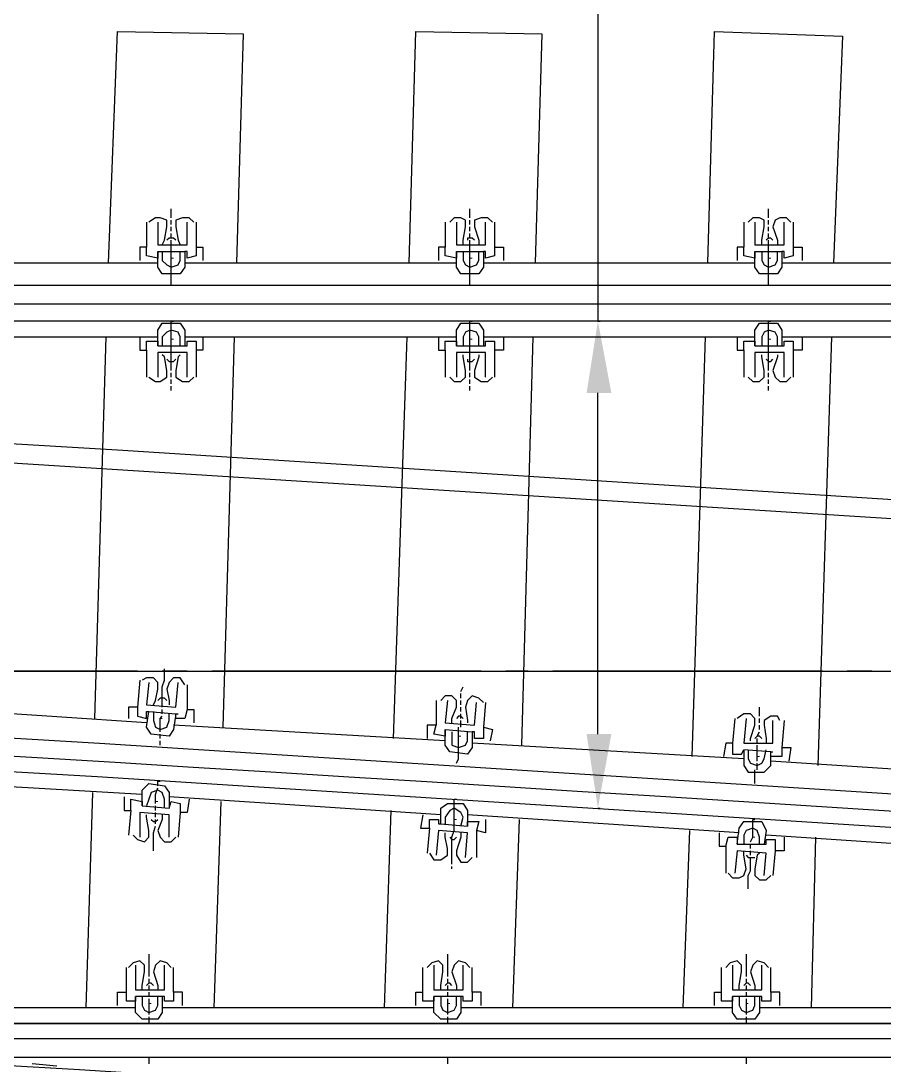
# Model space of a CAD drawing. Header units: millimetres. Extents: x -45 to 90, y -17 to 16.
# Drawn here: x 29.604 to 31.367, y -0.805 to 1.328 of the extents above; entities that cross this region are included whole.
import ezdxf

# ---------------------------------------------------------------- set-up
doc = ezdxf.new("R2010")
doc.units = ezdxf.units.MM
doc.layers.add('PDF_Geometry', color=7, linetype='Continuous')
doc.layers.add('PDF_Solid Fills', color=7, linetype='Continuous')

msp = doc.modelspace()

# ---------------------------------------------------------------- linework, layer by layer
at = {"color": 2}
for p, q in [((0, 0.75), (53.4325, 0.75)), ((0, 0), (53.4325, 0)), ((0, 0), (42.783, 0)), ((0, -0.75), (53.4325, -0.75))]:
    msp.add_line(p, q, dxfattribs=at)
at = {"color": 6}
msp.add_lwpolyline([(29.1661, -1.3506), (29.1986, 0.45), (32.6939, 0.2287), (32.6939, 1.2372), (41.2932, 1.2372), (41.2932, 0), (45.2746, 0), (45.1993, -2.1005), (41.2248, -1.7678), (41.1144, -3.1159), (32.554, -2.4665), (32.6324, -1.35)], close=True, dxfattribs=at)
at = {"color": 2}
for radius in [500.8082, 500.0582, 499.3082]:
    msp.add_arc((-0.8299, -500.0575), radius, 85.235272, 89.904911, dxfattribs=at)
at = {"layer": 'PDF_Geometry', "lineweight": 25}
for points in [[(30.7824, 2.2233), (30.7824, 0.7151), (30.7869, 0.7151)], [(29.783, 0.8343), (29.8014, 1.3065), (30.0581, 1.3019), (30.0443, 0.8343)], [(30.3973, 0.8343), (30.411, 1.3065), (30.6678, 1.3019), (30.654, 0.8343)], [(31.007, 0.8343), (31.0207, 1.3065), (31.282, 1.2973), (31.2637, 0.8343)], [(32.5654, -0.9971), (32.5096, -0.9928), (29.7237, -0.8144), (26.94, -0.6541), (24.1512, -0.5076), (21.3629, -0.3748), (18.0024, -0.2366), (18.0024, 1.0377), (21.4207, 0.8974), (24.2158, 0.7643), (27.011, 0.6174), (29.8016, 0.4522), (32.5756, 0.2745), (32.616, 0.2745)], [(29.9114, 0.926), (29.9114, 0.9352), (29.9114, 0.9399), (29.9114, 0.9443)], [(30.5211, 0.926), (30.5211, 0.9352), (30.5211, 0.9399), (30.5211, 0.9443)], [(31.1308, 0.926), (31.1308, 0.9352), (31.1308, 0.9399), (31.1308, 0.9443)], [(29.893, 0.871), (29.8976, 0.8802), (29.9022, 0.9077), (29.9022, 0.9214), (29.8885, 0.926), (29.8793, 0.926), (29.8655, 0.9168)], [(29.9114, 0.9122), (29.9114, 0.9214)], [(29.9572, 0.9168), (29.9481, 0.926), (29.9343, 0.926), (29.9205, 0.9214), (29.9205, 0.9077), (29.9251, 0.8802), (29.9297, 0.871)], [(30.5073, 0.871), (30.5073, 0.8802), (30.5119, 0.9077), (30.5119, 0.9214), (30.5027, 0.926), (30.489, 0.926), (30.4798, 0.9168)], [(30.5211, 0.9122), (30.5211, 0.9214)], [(30.5669, 0.9168), (30.5577, 0.926), (30.544, 0.926), (30.5302, 0.9214), (30.5302, 0.9077), (30.5394, 0.8802), (30.5394, 0.871)], [(31.117, 0.871), (31.117, 0.8802), (31.1216, 0.9077), (31.1216, 0.9214), (31.1124, 0.926), (31.0987, 0.926), (31.0895, 0.9168)], [(31.1308, 0.9122), (31.1308, 0.9214)], [(31.1766, 0.9168), (31.1674, 0.926), (31.1537, 0.926), (31.1445, 0.9214), (31.1399, 0.9077), (31.1491, 0.8802), (31.1491, 0.871)], [(29.861, 0.9168), (29.861, 0.8664), (29.8472, 0.8664), (29.8472, 0.8389)], [(29.8839, 0.9168), (29.8839, 0.871), (29.9435, 0.871), (29.9435, 0.9168)], [(29.9114, 0.8985), (29.9114, 0.9077)], [(29.9618, 0.9168), (29.9618, 0.8664), (29.9756, 0.8664), (29.9756, 0.8389)], [(30.4706, 0.9168), (30.4706, 0.8664), (30.4569, 0.8664), (30.4569, 0.8389)], [(30.4936, 0.9168), (30.4936, 0.871), (30.5532, 0.871), (30.5532, 0.9168)], [(30.5211, 0.8985), (30.5211, 0.9077)], [(30.5715, 0.9168), (30.5715, 0.8664), (30.5898, 0.8664), (30.5898, 0.8389)], [(31.0803, 0.9168), (31.0803, 0.8664), (31.0666, 0.8664), (31.0666, 0.8389)], [(31.1032, 0.9168), (31.1032, 0.871), (31.1628, 0.871), (31.1628, 0.9168)], [(31.1308, 0.8985), (31.1308, 0.9077)], [(31.1812, 0.9168), (31.1812, 0.8664), (31.1995, 0.8664), (31.1995, 0.8389)], [(29.9205, 0.8802), (29.916, 0.8847), (29.9068, 0.8847), (29.9022, 0.8802)], [(29.9114, 0.8847), (29.9114, 0.8939)], [(29.9114, 0.7885), (29.9114, 0.8022), (29.9114, 0.816), (29.9114, 0.8297), (29.9114, 0.8435), (29.9114, 0.8526), (29.9114, 0.8664), (29.9114, 0.8802)], [(30.5302, 0.8802), (30.5256, 0.8847), (30.5165, 0.8847), (30.5165, 0.8802)], [(30.5211, 0.8847), (30.5211, 0.8939)], [(30.5211, 0.7885), (30.5211, 0.8022), (30.5211, 0.816), (30.5211, 0.8297), (30.5211, 0.8435), (30.5211, 0.8526), (30.5211, 0.8664), (30.5211, 0.8802)], [(31.1399, 0.8802), (31.1353, 0.8847), (31.1308, 0.8847), (31.1262, 0.8802)], [(31.1308, 0.8847), (31.1308, 0.8939)], [(31.1308, 0.7885), (31.1308, 0.8022), (31.1308, 0.816), (31.1308, 0.8297), (31.1308, 0.8435), (31.1308, 0.8526), (31.1308, 0.8664), (31.1308, 0.8802)], [(29.9618, 0.8664), (29.9618, 0.8481), (29.9435, 0.8435), (29.9435, 0.8572), (29.9389, 0.8572), (29.9389, 0.8253), (29.9297, 0.8114), (29.893, 0.8114), (29.8839, 0.8253), (29.8839, 0.8572), (29.8839, 0.8435), (29.861, 0.8481), (29.861, 0.8664)], [(29.8839, 0.8572), (29.9389, 0.8572)], [(29.893, 0.8572), (29.893, 0.8389), (29.9022, 0.8297), (29.9114, 0.8253), (29.9251, 0.8297), (29.9297, 0.8389), (29.9297, 0.8572)], [(30.5715, 0.8664), (30.5715, 0.8481), (30.5532, 0.8435), (30.5532, 0.8572), (30.5486, 0.8572), (30.5486, 0.8253), (30.5394, 0.8114), (30.5027, 0.8114), (30.4936, 0.8253), (30.4936, 0.8572), (30.4936, 0.8435), (30.4706, 0.8481), (30.4706, 0.8664)], [(30.4936, 0.8572), (30.5486, 0.8572)], [(30.5073, 0.8572), (30.5073, 0.8389), (30.5119, 0.8297), (30.5211, 0.8253), (30.5348, 0.8297), (30.5394, 0.8389), (30.5394, 0.8572)], [(31.1812, 0.8664), (31.1812, 0.8481), (31.1628, 0.8435), (31.1628, 0.8572), (31.1583, 0.8572), (31.1583, 0.8253), (31.1491, 0.8114), (31.1124, 0.8114), (31.1032, 0.8253), (31.1032, 0.8572), (31.1032, 0.8435), (31.0803, 0.8481), (31.0803, 0.8664)], [(31.1032, 0.8572), (31.1583, 0.8572)], [(31.117, 0.8572), (31.117, 0.8389), (31.1216, 0.8297), (31.1308, 0.8253), (31.1445, 0.8297), (31.1491, 0.8389), (31.1491, 0.8572)], [(29.3292, 0.8343), (29.8839, 0.8343)], [(29.9389, 0.8343), (30.4936, 0.8343)], [(30.5486, 0.8343), (31.1032, 0.8343)], [(31.1583, 0.8343), (31.7129, 0.8343)], [(32.5931, 0.7151), (18.6069, 0.7151), (18.6069, 0.7885), (32.5931, 0.7885), (32.6527, 0.7885), (32.7123, 0.7885), (40.7849, 0.7885), (41.9722, 0.7885)], [(32.7123, 0.7151), (32.6527, 0.7151), (32.5931, 0.7151), (19.0745, 0.7151), (18.1394, 0.7151), (17.1859, 0.7151), (17.1859, 0.6968), (17.1721, 0.6968), (17.1492, 0.6876), (17.14, 0.6693), (17.1492, 0.6464), (17.1675, 0.6372)], [(29.861, 0.6555), (29.861, 0.6739), (29.8839, 0.6739), (29.8839, 0.6647), (29.8839, 0.6968), (29.893, 0.7107), (29.9297, 0.7107), (29.9389, 0.6968), (29.9389, 0.6647)], [(29.9114, 0.6143), (29.9114, 0.6234), (29.9114, 0.628), (29.9114, 0.6372), (29.9114, 0.6418), (29.9114, 0.6509), (29.9114, 0.6555), (29.9114, 0.6647), (29.9114, 0.6693), (29.9114, 0.6784), (29.9114, 0.6876), (29.9114, 0.6922), (29.9114, 0.7014), (29.9114, 0.706), (29.9114, 0.7151), (29.916, 0.7151)], [(30.4706, 0.6555), (30.4706, 0.6739), (30.4936, 0.6739), (30.4936, 0.6647), (30.4936, 0.6968), (30.5027, 0.7107), (30.5394, 0.7107), (30.5486, 0.6968), (30.5486, 0.6647)], [(30.5211, 0.6143), (30.5211, 0.6234), (30.5211, 0.628), (30.5211, 0.6372), (30.5211, 0.6418), (30.5211, 0.6509), (30.5211, 0.6555), (30.5211, 0.6647), (30.5211, 0.6693), (30.5211, 0.6784), (30.5211, 0.6876), (30.5211, 0.6922), (30.5211, 0.7014), (30.5211, 0.706), (30.5211, 0.7151), (30.5256, 0.7151)], [(31.0803, 0.6555), (31.0803, 0.6739), (31.1032, 0.6739), (31.1032, 0.6647), (31.1032, 0.6968), (31.1124, 0.7107), (31.1491, 0.7107), (31.1583, 0.6968), (31.1583, 0.6647)], [(31.1308, 0.6143), (31.1308, 0.6234), (31.1308, 0.628), (31.1308, 0.6372), (31.1308, 0.6418), (31.1308, 0.6509), (31.1308, 0.6555), (31.1308, 0.6647), (31.1308, 0.6693), (31.1308, 0.6784), (31.1308, 0.6876), (31.1308, 0.6922), (31.1308, 0.7014), (31.1308, 0.706), (31.1308, 0.7151), (31.1353, 0.7151)], [(29.3292, 0.683), (29.8839, 0.683)], [(29.7555, -0.0963), (29.7784, 0.683)], [(29.8472, 0.683), (29.8472, 0.6555), (29.861, 0.6555), (29.861, 0.6005)], [(29.9297, 0.6647), (29.9297, 0.683), (29.9251, 0.6922), (29.9114, 0.6968), (29.9022, 0.6922), (29.893, 0.683), (29.893, 0.6647)], [(29.9389, 0.683), (30.4936, 0.683)], [(29.9756, 0.683), (29.9756, 0.6555), (29.9618, 0.6555), (29.9618, 0.6005)], [(30.0397, 0.683), (30.0168, -0.1146)], [(30.3652, -0.1375), (30.3927, 0.683)], [(30.4569, 0.683), (30.4569, 0.6555), (30.4706, 0.6555), (30.4706, 0.6005)], [(30.5394, 0.6647), (30.5394, 0.683), (30.5348, 0.6922), (30.5211, 0.6968), (30.5119, 0.6922), (30.5073, 0.683), (30.5073, 0.6647)], [(30.5486, 0.683), (31.1032, 0.683)], [(30.5898, 0.683), (30.5898, 0.6555), (30.5715, 0.6555), (30.5715, 0.6005)], [(30.6494, 0.683), (30.6265, -0.1513)], [(30.9749, -0.1742), (31.0024, 0.683)], [(31.0666, 0.683), (31.0666, 0.6555), (31.0803, 0.6555), (31.0803, 0.6005)], [(31.1491, 0.6647), (31.1491, 0.683), (31.1445, 0.6922), (31.1308, 0.6968), (31.1216, 0.6922), (31.117, 0.683), (31.117, 0.6647)], [(31.1583, 0.683), (31.7129, 0.683)], [(31.1995, 0.683), (31.1995, 0.6555), (31.1812, 0.6555), (31.1812, 0.6005)], [(31.2591, 0.683), (31.2316, -0.1925)], [(29.8839, 0.6647), (29.9389, 0.6647), (29.9435, 0.6647), (29.9435, 0.6739), (29.9618, 0.6739), (29.9618, 0.6555)], [(30.4936, 0.6647), (30.5486, 0.6647), (30.5532, 0.6647), (30.5532, 0.6739), (30.5715, 0.6739), (30.5715, 0.6555)], [(31.1032, 0.6647), (31.1583, 0.6647), (31.1628, 0.6647), (31.1628, 0.6739), (31.1812, 0.6739), (31.1812, 0.6555)], [(29.8655, 0.6005), (29.8793, 0.5914), (29.8885, 0.5914), (29.9022, 0.6005), (29.9022, 0.6143), (29.8976, 0.6418), (29.893, 0.6464)], [(29.9435, 0.6005), (29.9435, 0.6509), (29.8839, 0.6509), (29.8839, 0.6005)], [(29.9297, 0.6464), (29.9251, 0.6418), (29.9205, 0.6143), (29.9205, 0.6005), (29.9343, 0.5914), (29.9481, 0.5914), (29.9572, 0.6005)], [(30.4798, 0.6005), (30.489, 0.5914), (30.5027, 0.5914), (30.5119, 0.6005), (30.5119, 0.6143), (30.5073, 0.6418), (30.5073, 0.6464)], [(30.5532, 0.6005), (30.5532, 0.6509), (30.4936, 0.6509), (30.4936, 0.6005)], [(30.5394, 0.6464), (30.5394, 0.6418), (30.5302, 0.6143), (30.5302, 0.6005), (30.544, 0.5914), (30.5577, 0.5914), (30.5669, 0.6005)], [(31.0895, 0.6005), (31.0987, 0.5914), (31.1124, 0.5914), (31.1216, 0.6005), (31.1216, 0.6143), (31.117, 0.6418), (31.117, 0.6464)], [(31.1628, 0.6005), (31.1628, 0.6509), (31.1032, 0.6509), (31.1032, 0.6005)], [(31.1491, 0.6464), (31.1491, 0.6418), (31.1399, 0.6143), (31.1445, 0.6005), (31.1537, 0.5914), (31.1674, 0.5914), (31.1766, 0.6005)], [(29.9022, 0.6372), (29.9068, 0.6326), (29.916, 0.6326), (29.9205, 0.6372)], [(30.5165, 0.6372), (30.5165, 0.6326), (30.5256, 0.6326), (30.5302, 0.6372)], [(31.1262, 0.6372), (31.1308, 0.6326), (31.1353, 0.6326), (31.1399, 0.6372)], [(29.9114, 0.6005), (29.9114, 0.6097)], [(30.5211, 0.6005), (30.5211, 0.6097)], [(31.1308, 0.6005), (31.1308, 0.6097)], [(29.9114, 0.5868), (29.9114, 0.5961)], [(29.9114, 0.573), (29.9114, 0.5822)], [(30.5211, 0.5868), (30.5211, 0.5961)], [(30.5211, 0.573), (30.5211, 0.5822)], [(31.1308, 0.5868), (31.1308, 0.5961)], [(31.1308, 0.573), (31.1308, 0.5822)], [(30.7824, -0.1284), (30.7824, 0.5684)], [(32.6114, -0.3988), (32.5518, -0.3942), (29.7601, -0.2155), (26.973, -0.055), (24.1812, 0.0917), (21.3895, 0.2246), (18.6024, 0.3392), (18.6024, 0.4126), (21.3941, 0.298), (24.1858, 0.165), (26.9775, 0.0183), (29.7647, -0.1467), (32.5564, -0.3255), (32.616, -0.3255)], [(29.8426, 0), (29.2925, 0)], [(29.893, -0.0733), (29.893, -0.0596), (29.893, -0.0458), (29.893, -0.0321), (29.8976, -0.0183), (29.8976, -0.0046), (29.8976, 0.0046)], [(29.9435, 0), (29.893, 0)], [(30.544, 0), (29.9939, 0)], [(30.6403, 0), (30.5944, 0)], [(31.2408, 0), (30.6907, 0)], [(31.3416, 0), (31.2912, 0)], [(29.8472, -0.0183), (29.8426, -0.0733), (29.8243, -0.0733), (29.8243, -0.0963)], [(29.8747, -0.0688), (29.8793, -0.0596), (29.8839, -0.0367), (29.8839, -0.0229), (29.8747, -0.0138), (29.861, -0.0138), (29.8518, -0.0183)], [(29.9389, -0.0275), (29.9297, -0.0138), (29.916, -0.0138), (29.9068, -0.0229), (29.9022, -0.0367), (29.9068, -0.0596), (29.9068, -0.0688)], [(29.8655, -0.0229), (29.861, -0.0688), (29.9205, -0.0733), (29.9251, -0.0229)], [(29.9435, -0.0275), (29.9435, -0.0779), (29.9572, -0.0779), (29.9572, -0.1054)], [(30.5027, -0.0413), (30.5073, -0.0321)], [(29.9022, -0.0596), (29.8976, -0.055), (29.8885, -0.055), (29.8839, -0.0596)], [(30.4523, -0.0596), (30.4523, -0.11), (30.434, -0.11), (30.434, -0.1375)], [(30.4844, -0.1054), (30.4844, -0.0963), (30.4936, -0.0733), (30.4936, -0.0596), (30.4844, -0.0504), (30.4706, -0.0504), (30.4615, -0.0596)], [(30.4752, -0.0596), (30.4706, -0.1054), (30.5302, -0.11), (30.5348, -0.0642)], [(30.5027, -0.055), (30.5027, -0.0458)], [(30.5027, -0.0688), (30.5027, -0.0596)], [(30.5486, -0.0642), (30.5394, -0.055), (30.5256, -0.0504), (30.5165, -0.0596), (30.5119, -0.0733), (30.5165, -0.1009), (30.5165, -0.1054)], [(29.861, -0.1054), (29.3109, -0.0688)], [(29.8426, -0.0733), (29.8426, -0.0915), (29.861, -0.0963), (29.861, -0.0825), (29.8655, -0.0825), (29.9205, -0.0871), (29.916, -0.1192), (29.9068, -0.1329), (29.8701, -0.1284), (29.861, -0.1146), (29.8655, -0.0825)], [(29.8747, -0.0825), (29.8747, -0.1009), (29.8793, -0.1146), (29.8885, -0.1192), (29.9022, -0.1146), (29.9068, -0.1009), (29.9068, -0.0871)], [(29.893, -0.0871), (29.893, -0.0779)], [(29.9435, -0.0779), (29.9389, -0.0963), (29.9205, -0.0963), (29.9205, -0.0871), (29.9251, -0.0871)], [(30.5027, -0.0825), (30.5027, -0.0733)], [(30.5532, -0.0642), (30.5486, -0.1146), (30.5669, -0.1192), (30.5623, -0.1421)], [(31.1124, -0.0915), (31.1124, -0.0825), (31.1124, -0.0779), (31.1124, -0.0733)], [(29.8885, -0.1238), (29.8885, -0.11), (29.8885, -0.0963), (29.893, -0.0915)], [(30.5073, -0.0963), (30.5027, -0.0915), (30.4981, -0.0915), (30.4936, -0.0963)], [(30.5027, -0.0963), (30.5027, -0.0871)], [(30.5027, -0.1146), (30.5027, -0.11), (30.5027, -0.1009)], [(31.062, -0.0963), (31.0574, -0.1467), (31.0437, -0.1467), (31.0391, -0.1742)], [(31.0941, -0.1421), (31.0941, -0.1375), (31.1032, -0.11), (31.1032, -0.0963), (31.0941, -0.0871), (31.0803, -0.0871), (31.0666, -0.0963)], [(31.0849, -0.0963), (31.0803, -0.1467), (31.1399, -0.1467), (31.1399, -0.1009)], [(31.1124, -0.1054), (31.1124, -0.0963)], [(31.1537, -0.1009), (31.1491, -0.0915), (31.1353, -0.0915), (31.1216, -0.1009), (31.1216, -0.11), (31.1262, -0.1375), (31.1262, -0.1467)], [(31.1628, -0.1009), (31.1583, -0.1559), (31.1766, -0.1559), (31.172, -0.1834)], [(30.4706, -0.1421), (29.916, -0.11)], [(30.5486, -0.1146), (30.5486, -0.1375), (30.5302, -0.1375), (30.5302, -0.1238), (30.5256, -0.1238), (30.5256, -0.1559), (30.5165, -0.1696), (30.4798, -0.165), (30.4706, -0.1513), (30.4706, -0.1192), (30.4706, -0.1329), (30.4477, -0.1284), (30.4523, -0.11)], [(30.4706, -0.1192), (30.5256, -0.1238)], [(30.4844, -0.1238), (30.4844, -0.1375), (30.4844, -0.1513), (30.4981, -0.1559), (30.5119, -0.1513), (30.5165, -0.1421), (30.5165, -0.1238)], [(30.4936, -0.1879), (30.4981, -0.1788), (30.4981, -0.1742), (30.4981, -0.165), (30.4981, -0.1604), (30.4981, -0.1513), (30.4981, -0.1467), (30.4981, -0.1329), (30.4981, -0.1284), (30.4981, -0.1238), (30.4981, -0.1146)], [(31.1078, -0.1329), (31.1124, -0.1238)], [(31.1124, -0.1192), (31.1124, -0.11)], [(29.8885, -0.1375), (29.8885, -0.1284)], [(29.8885, -0.1513), (29.8885, -0.1421)], [(31.0803, -0.1788), (30.5256, -0.1467)], [(31.0574, -0.1467), (31.0574, -0.1696), (31.0757, -0.1696), (31.0803, -0.1604), (31.0803, -0.1925), (31.0895, -0.2061), (31.1216, -0.2061), (31.1353, -0.1925), (31.1353, -0.165), (31.0803, -0.1604)], [(31.117, -0.1375), (31.1124, -0.1329), (31.1078, -0.1329), (31.1032, -0.1375)], [(31.1078, -0.1467), (31.1078, -0.1375)], [(31.0895, -0.1604), (31.0895, -0.1788), (31.0941, -0.1879), (31.1078, -0.1925), (31.117, -0.1879), (31.1216, -0.1788), (31.1262, -0.1604)], [(31.1078, -0.1834), (31.1078, -0.1742), (31.1078, -0.165), (31.1078, -0.1513)], [(31.1583, -0.1559), (31.1583, -0.1742), (31.1353, -0.1742), (31.1353, -0.165), (31.1399, -0.165)], [(31.1078, -0.2017), (31.1078, -0.1879)], [(31.6854, -0.22), (31.1353, -0.1834)], [(31.1032, -0.2292), (31.1032, -0.2155), (31.1032, -0.2017)], [(29.8518, -0.2521), (29.3017, -0.22)], [(29.8289, -0.2842), (29.8289, -0.2613), (29.8518, -0.2659), (29.8518, -0.275), (29.8518, -0.243), (29.8655, -0.2292), (29.8976, -0.2338), (29.9068, -0.2475), (29.9068, -0.2796), (29.9114, -0.2659), (29.9297, -0.2705), (29.9297, -0.2888)], [(29.8839, -0.2338), (29.8839, -0.2246), (29.8885, -0.2246)], [(29.7372, -0.6876), (29.7509, -0.2475)], [(29.8976, -0.2796), (29.8976, -0.2613), (29.893, -0.2475), (29.8839, -0.243), (29.8701, -0.2475), (29.8655, -0.2613), (29.861, -0.275)], [(29.8793, -0.2705), (29.8793, -0.2659), (29.8793, -0.2521), (29.8839, -0.2384)], [(29.8151, -0.2567), (29.8151, -0.2842), (29.8289, -0.2842), (29.8243, -0.3346)], [(29.8518, -0.275), (29.9068, -0.2796)], [(29.8793, -0.2842), (29.8793, -0.275)], [(30.4615, -0.2934), (29.9068, -0.2567)], [(29.9481, -0.2613), (29.9435, -0.2888), (29.9297, -0.2888), (29.9251, -0.3392)], [(30.0122, -0.2659), (29.9985, -0.6876)], [(30.4386, -0.3207), (30.4386, -0.3026), (30.4569, -0.3026), (30.4569, -0.3117), (30.4615, -0.3117), (30.4615, -0.2796), (30.4752, -0.2705), (30.5073, -0.2705), (30.5165, -0.2842), (30.5165, -0.3163), (30.5165, -0.3071), (30.5394, -0.3071), (30.5348, -0.3255)], [(30.4844, -0.3942), (30.4844, -0.3805), (30.4844, -0.3667), (30.4844, -0.353), (30.4844, -0.3392), (30.489, -0.3255), (30.489, -0.3117), (30.489, -0.3026), (30.489, -0.2888), (30.489, -0.275), (30.489, -0.2613), (30.4936, -0.2613)], [(29.8334, -0.3346), (29.8426, -0.3438), (29.8564, -0.3484), (29.8655, -0.3392), (29.8655, -0.3255), (29.861, -0.298), (29.861, -0.2934)], [(29.9068, -0.3392), (29.9068, -0.2934), (29.8472, -0.2888), (29.8472, -0.3392)], [(29.8793, -0.298), (29.8793, -0.2888)], [(29.893, -0.2934), (29.893, -0.3026), (29.8839, -0.3255), (29.8885, -0.3392), (29.8976, -0.3484), (29.9114, -0.3484), (29.9205, -0.3392)], [(30.3469, -0.6876), (30.3606, -0.2842)], [(30.4248, -0.2934), (30.4202, -0.3207), (30.4386, -0.3207), (30.434, -0.3713)], [(30.5027, -0.3163), (30.5073, -0.298), (30.5027, -0.2888), (30.489, -0.2796), (30.4798, -0.2842), (30.4706, -0.298), (30.4706, -0.3117)], [(31.0712, -0.3301), (30.5165, -0.2934)], [(30.7824, -0.2796), (30.7869, -0.2796)], [(29.8701, -0.3026), (29.8747, -0.3071), (29.8793, -0.3071), (29.8839, -0.3026)], [(29.8747, -0.3667), (29.8747, -0.3576), (29.8747, -0.3438), (29.8747, -0.3301), (29.8793, -0.3163)], [(29.8793, -0.3117), (29.8793, -0.3026)], [(30.4615, -0.3117), (30.5165, -0.3163)], [(30.5532, -0.3026), (30.5532, -0.3301), (30.5348, -0.3255), (30.5348, -0.3805)], [(30.6219, -0.3026), (30.6082, -0.6876)], [(31.0437, -0.3576), (31.0482, -0.3392), (31.0666, -0.3392), (31.0666, -0.353), (31.0712, -0.3207), (31.0803, -0.3071), (31.117, -0.3071), (31.1262, -0.3255), (31.1216, -0.353)], [(31.0941, -0.3484), (31.0987, -0.3392), (31.0987, -0.3301), (31.0987, -0.3255), (31.0987, -0.3163), (31.0987, -0.3117), (31.0987, -0.3026), (31.1032, -0.3026)], [(30.4386, -0.3713), (30.4477, -0.3851), (30.4615, -0.3851), (30.4752, -0.3759), (30.4752, -0.3621), (30.4706, -0.3392), (30.4706, -0.3301)], [(30.5119, -0.3805), (30.5165, -0.3301), (30.4569, -0.3255), (30.4523, -0.3759)], [(30.4798, -0.3392), (30.4844, -0.3438), (30.489, -0.3438), (30.4936, -0.3392)], [(30.5027, -0.3301), (30.5027, -0.3392), (30.4936, -0.3667), (30.4936, -0.3759), (30.5027, -0.3897), (30.5165, -0.3897), (30.5256, -0.3805)], [(30.9566, -0.6876), (30.9703, -0.3255)], [(31.0299, -0.3301), (31.0299, -0.3576), (31.0437, -0.3576), (31.0437, -0.4126)], [(31.1124, -0.353), (31.1124, -0.3392), (31.1078, -0.3255), (31.0987, -0.3207), (31.0849, -0.3255), (31.0803, -0.3346), (31.0803, -0.353)], [(31.6763, -0.3713), (31.1262, -0.3346)], [(31.1628, -0.3392), (31.1628, -0.3667), (31.1445, -0.3667), (31.1399, -0.4172)], [(31.227, -0.3392), (31.2179, -0.6876)], [(31.0666, -0.353), (31.1216, -0.353), (31.1262, -0.353), (31.1262, -0.3438), (31.1445, -0.3438), (31.1445, -0.3667)], [(31.0941, -0.3621), (31.0941, -0.353)], [(31.0482, -0.4126), (31.0574, -0.4217), (31.0712, -0.4217), (31.0803, -0.4172), (31.0849, -0.4034), (31.0803, -0.3759), (31.0803, -0.3667)], [(31.1216, -0.4172), (31.1262, -0.3713), (31.0666, -0.3667), (31.062, -0.4126)], [(31.0849, -0.3759), (31.0895, -0.3805), (31.0987, -0.3805), (31.1032, -0.3805)], [(31.0895, -0.4447), (31.0895, -0.4353), (31.0895, -0.4309), (31.0895, -0.4217), (31.0895, -0.4172), (31.0941, -0.408), (31.0941, -0.4034), (31.0941, -0.3942), (31.0941, -0.3897), (31.0941, -0.3805)], [(31.0941, -0.3759), (31.0941, -0.3667)], [(31.1124, -0.3713), (31.1078, -0.3759), (31.1032, -0.4034), (31.1032, -0.4172), (31.1124, -0.4263), (31.1262, -0.4263), (31.1353, -0.4172)], [(32.671, -0.4034), (32.616, -0.3988), (32.6114, -0.3988), (32.5977, -0.7197), (32.5427, -0.7197), (18.6069, -0.7197), (18.6069, -0.7885), (32.5427, -0.7885), (32.5977, -0.7885)], [(30.4844, -0.4034), (30.4844, -0.3988)], [(29.8518, -0.6509), (29.8518, -0.6418), (29.8564, -0.6143), (29.8564, -0.6005), (29.8472, -0.5914), (29.8334, -0.5959), (29.8243, -0.6051)], [(29.8655, -0.5776), (29.8655, -0.5822), (29.8655, -0.5868), (29.8655, -0.5959), (29.8655, -0.6005), (29.8655, -0.6097), (29.8655, -0.6143), (29.8655, -0.6234)], [(29.9114, -0.6051), (29.9022, -0.5959), (29.8885, -0.5914), (29.8793, -0.6005), (29.8747, -0.6143), (29.8839, -0.6418), (29.8839, -0.6509)], [(30.4615, -0.6509), (30.4615, -0.6418), (30.4661, -0.6143), (30.4661, -0.6005), (30.4569, -0.5914), (30.4431, -0.5959), (30.434, -0.6051)], [(30.4752, -0.5776), (30.4752, -0.5822), (30.4752, -0.5868), (30.4752, -0.5959), (30.4752, -0.6005), (30.4752, -0.6097), (30.4752, -0.6143), (30.4752, -0.6234)], [(30.5211, -0.6051), (30.5119, -0.5959), (30.4981, -0.5914), (30.489, -0.6005), (30.4844, -0.6143), (30.4936, -0.6418), (30.4936, -0.6509)], [(31.0712, -0.6509), (31.0712, -0.6418), (31.0757, -0.6143), (31.0757, -0.6005), (31.0666, -0.5914), (31.0528, -0.5959), (31.0437, -0.6051)], [(31.0849, -0.5776), (31.0849, -0.5822), (31.0849, -0.5868), (31.0849, -0.5959), (31.0849, -0.6005), (31.0849, -0.6097), (31.0849, -0.6143), (31.0849, -0.6234)], [(31.1308, -0.6051), (31.1216, -0.5959), (31.1078, -0.5914), (31.0987, -0.6005), (31.0941, -0.6143), (31.1032, -0.6418), (31.1032, -0.6509)], [(29.8014, -0.683), (29.8014, -0.6555), (29.8197, -0.6555), (29.8197, -0.6051)], [(29.838, -0.6005), (29.838, -0.6509), (29.8976, -0.6509), (29.8976, -0.6005)], [(29.9343, -0.683), (29.9343, -0.6555), (29.916, -0.6555), (29.916, -0.6051)], [(30.411, -0.683), (30.411, -0.6555), (30.4248, -0.6555), (30.4248, -0.6051)], [(30.4477, -0.6005), (30.4477, -0.6509), (30.5073, -0.6509), (30.5073, -0.6005)], [(30.544, -0.683), (30.544, -0.6555), (30.5256, -0.6555), (30.5256, -0.6051)], [(31.0207, -0.683), (31.0207, -0.6555), (31.0345, -0.6555), (31.0345, -0.6051)], [(31.0574, -0.6005), (31.0574, -0.6509), (31.117, -0.6509), (31.117, -0.6005)], [(31.1537, -0.683), (31.1537, -0.6555), (31.1353, -0.6555), (31.1353, -0.6051)], [(29.8747, -0.6418), (29.8701, -0.6372), (29.8655, -0.6372), (29.861, -0.6418)], [(29.8655, -0.628), (29.8655, -0.6372)], [(30.4844, -0.6418), (30.4798, -0.6372), (30.4752, -0.6372), (30.4706, -0.6418)], [(30.4752, -0.628), (30.4752, -0.6372)], [(31.0941, -0.6418), (31.0895, -0.6372), (31.0849, -0.6372), (31.0803, -0.6418)], [(31.0849, -0.628), (31.0849, -0.6372)], [(29.916, -0.6555), (29.916, -0.6739), (29.8976, -0.6739), (29.8976, -0.6645), (29.893, -0.6645), (29.893, -0.6968), (29.8839, -0.7105), (29.8518, -0.7105), (29.838, -0.6968), (29.838, -0.6645), (29.838, -0.6739), (29.8197, -0.6739), (29.8197, -0.6555)], [(29.8655, -0.6418), (29.8655, -0.6509)], [(29.8655, -0.6555), (29.8655, -0.6645)], [(30.5256, -0.6555), (30.5256, -0.6739), (30.5073, -0.6739), (30.5073, -0.6645), (30.5027, -0.6645), (30.5027, -0.6968), (30.4936, -0.7105), (30.4615, -0.7105), (30.4477, -0.6968), (30.4477, -0.6645), (30.4477, -0.6739), (30.4248, -0.6739), (30.4248, -0.6555)], [(30.4752, -0.6418), (30.4752, -0.6509)], [(30.4752, -0.6555), (30.4752, -0.6645)], [(31.1353, -0.6555), (31.1353, -0.6739), (31.117, -0.6739), (31.117, -0.6645), (31.1124, -0.6645), (31.1124, -0.6968), (31.1032, -0.7105), (31.0666, -0.7105), (31.0574, -0.6968), (31.0574, -0.6645), (31.0574, -0.6739), (31.0345, -0.6739), (31.0345, -0.6555)], [(31.0849, -0.6418), (31.0849, -0.6509)], [(31.0849, -0.6555), (31.0849, -0.6645)], [(29.893, -0.6645), (29.838, -0.6645)], [(29.8518, -0.6645), (29.8518, -0.683), (29.8564, -0.6922), (29.8655, -0.6968), (29.8793, -0.6922), (29.8839, -0.683), (29.8839, -0.6645)], [(29.8655, -0.6693), (29.8655, -0.6784), (29.8655, -0.6876), (29.8655, -0.6922), (29.8655, -0.7014)], [(30.5027, -0.6645), (30.4477, -0.6645)], [(30.4615, -0.6645), (30.4615, -0.683), (30.4661, -0.6922), (30.4752, -0.6968), (30.489, -0.6922), (30.4936, -0.683), (30.4936, -0.6645)], [(30.4752, -0.6693), (30.4752, -0.6784), (30.4752, -0.6876), (30.4752, -0.6922), (30.4752, -0.7014)], [(31.1124, -0.6645), (31.0574, -0.6645)], [(31.0712, -0.6645), (31.0712, -0.683), (31.0757, -0.6922), (31.0849, -0.6968), (31.0987, -0.6922), (31.1032, -0.683), (31.1032, -0.6645)], [(31.0849, -0.6693), (31.0849, -0.6784), (31.0849, -0.6876), (31.0849, -0.6922), (31.0849, -0.7014)], [(29.838, -0.6876), (29.2879, -0.6876)], [(30.4477, -0.6876), (29.893, -0.6876)], [(31.0574, -0.6876), (30.5027, -0.6876)], [(31.6671, -0.6876), (31.1124, -0.6876)], [(19.0699, -0.7197), (32.5427, -0.7197), (32.5977, -0.7197), (32.6023, -0.7197)], [(29.8655, -0.706), (29.8655, -0.7197)], [(30.4752, -0.706), (30.4752, -0.7197)], [(31.0849, -0.706), (31.0849, -0.7197)], [(29.8655, -0.7885), (29.8655, -0.8022)], [(30.4752, -0.7885), (30.4752, -0.8022)], [(31.0849, -0.7885), (31.0849, -0.8022)], [(29.6776, -0.8068), (29.6272, -0.8022)]]:
    msp.add_lwpolyline(points, dxfattribs=at)
at = {"layer": 'PDF_Geometry', "lineweight": 9}
for points in [[(29.9114, 0.8435), (29.916, 0.8435)], [(30.5211, 0.8435), (30.5256, 0.8435)], [(31.1308, 0.8435), (31.1353, 0.8435)], [(29.9114, 0.7151), (29.916, 0.7151)], [(30.5211, 0.7151), (30.5256, 0.7151)], [(31.1308, 0.7151), (31.1353, 0.7151)], [(29.9114, 0.6784), (29.916, 0.6784)], [(30.5211, 0.6784), (30.5256, 0.6784)], [(31.1308, 0.6784), (31.1353, 0.6784)], [(29.8885, -0.0963), (29.893, -0.0963)], [(30.4981, -0.1329), (30.5027, -0.1329)], [(31.1078, -0.1742), (31.1124, -0.1742)], [(29.8839, -0.2246), (29.8885, -0.2246)], [(29.8793, -0.2659), (29.8839, -0.2659)], [(30.489, -0.2613), (30.4936, -0.2613)], [(30.489, -0.3026), (30.4936, -0.3026)], [(31.0987, -0.3026), (31.1032, -0.3026)], [(31.0987, -0.3392), (31.1032, -0.3392)], [(29.8655, -0.6784), (29.8701, -0.6784)], [(30.4752, -0.6784), (30.4798, -0.6784)], [(31.0849, -0.6784), (31.0895, -0.6784)], [(29.8655, -0.7197), (29.8701, -0.7197)], [(30.4752, -0.7197), (30.4798, -0.7197)], [(31.0849, -0.7197), (31.0895, -0.7197)]]:
    msp.add_lwpolyline(points, dxfattribs=at)
at = {"layer": 'PDF_Solid Fills', "transparency": 33554559}
for points in [[(30.7594, 0.5684), (30.8099, 0.5684), (30.7824, 0.7151)], [(30.7594, -0.1284), (30.8099, -0.1284), (30.7824, -0.2796)]]:
    msp.add_solid(points, dxfattribs=at)

doc.saveas('drawing.dxf')
